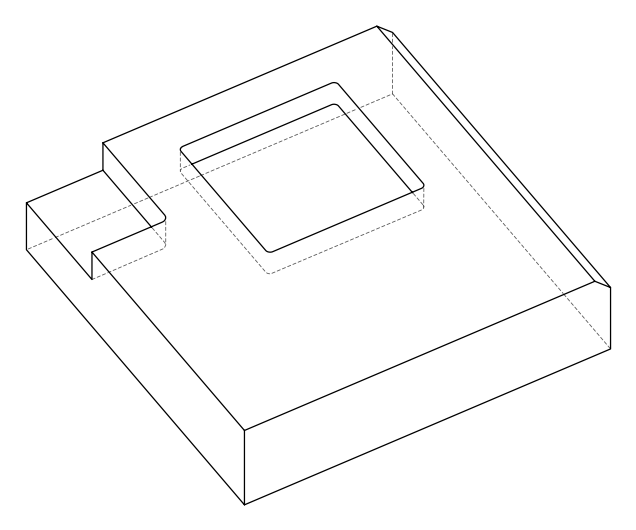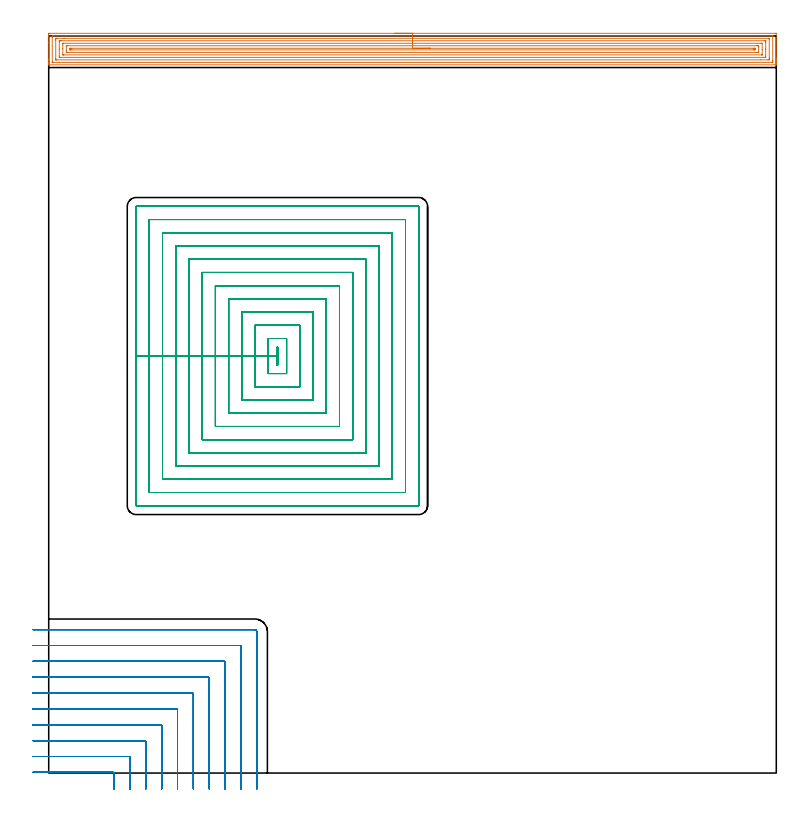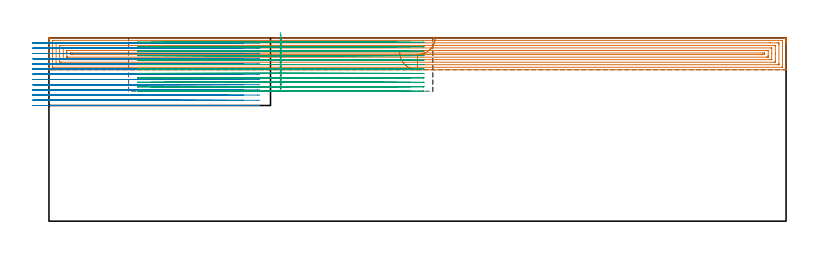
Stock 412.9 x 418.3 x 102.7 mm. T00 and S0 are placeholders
(PLAN: 3 operations, 2 tool changes, 161.2 min)
(1 AREA_MILL | FG_CHAMFER_SURFACE | UGT0205_001 | 23.37 min | 66144 mm3)
(2 MILL_CORNER_NOTCH_RECTANGULAR | CORNER_NOTCH_RECTANGULAR | NXT0201_011 | Follow Part, ap 3, ae 75% | 39.09 min | 410701 mm3)
(3 MILL_RECTANGULAR_POCKET | POCKET_RECTANGULAR_STRAIGHT | NXT0201_013 | Follow Part, ap 2.5, ae 75% | 98.74 min | 916000 mm3)
(TOOL UGT0205_001 | Chamfer Mill 20 x 3 x 45 deg. | D20 FL50 Z2)
(TOOL NXT0201_011 | ENDMILL 12mm [2P460-1200-NA 1630] | D12 FL38 Z6)
(TOOL NXT0201_013 | ENDMILL 10mm | D10 FL30 Z4)
(OP 1 AREA_MILL)
G17 G21 G94 G90
T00 M6
G54
G17 G0 G90 X196.45 Y419.8 S1061 M3
G43 Z112.7 H0
Z94.8
G94 G1 X196.488 Z93.928 F250.
X196.602 Z93.064
X196.791 Z92.212
X197.053 Z91.38
X197.387 Z90.574
X197.79 Z89.8
X198.259 Z89.064
X198.79 Z88.372
X199.379 Z87.729
X200.022 Z87.14
X200.714 Z86.609
X201.45 Z86.14
X202.224 Z85.737
X203.03 Z85.403
X203.862 Z85.141
X204.714 Z84.952
X205.579 Z84.838
X206.45 Z84.8
X412.287
X412.654 Y419.796 Z84.802
X412.89 Y419.792 Z84.806
X412.9 Y419.552 Z85.045
Y405.695 Z98.9
Y405.086 Z99.508
Y404.53 Z100.067
Y404.199 Z100.397
Y403.643 Z100.953
Y403.313 Z101.282
Y402.651 Z101.949
Y402.292 Z102.307
Y401.931 Z102.66
X412.891 Y401.903 Z102.688
X412.733 Y401.9 Z102.7
X0.167
X0.01 Y401.903 Z102.688
X0.007 Y401.929 Z102.662
X0. Y402.293 Z102.307
Y402.651 Z101.949
Y403.313 Z101.282
Y404.53 Z100.067
Y405.086 Z99.508
Y414.397 Z90.2
Y418.387 Z86.21
Y418.666 Z85.932
X0.004 Y419.274 Z85.323
X0.008 Y419.792 Z84.806
X0.089 Y419.794 Z84.803
X0.613 Y419.8 Z84.8
X206.45
Y418.386 Z86.214
X410.501
X410.724 Y418.384 Z86.216
X410.834 Y418.381 Z86.219
X410.882 Y418.379 Z86.221
X410.89 Y418.348 Z86.252
X410.895 Y418.245 Z86.355
X410.899 Y417.992 Z86.608
X410.9 Y404.199 Z100.401
X410.898 Y403.805 Z100.795
X410.89 Y403.407 Z101.193
X410.881 Y403.321 Z101.279
X410.835 Y403.318 Z101.282
X410.724 Y403.316 Z101.284
X410.501 Y403.314 Z101.286
X2.399
X2.176 Y403.316 Z101.284
X2.066 Y403.319 Z101.281
X2.018 Y403.321 Z101.279
X2.01 Y403.352 Z101.248
X2.006 Y403.455 Z101.145
X2.001 Y403.708 Z100.892
X2. Y417.501 Z87.099
X2.002 Y417.895 Z86.705
X2.01 Y418.293 Z86.307
X2.019 Y418.379 Z86.221
X2.065 Y418.382 Z86.218
X2.176 Y418.384 Z86.216
X2.399 Y418.386 Z86.214
X206.45
Y416.972 Z87.628
X408.355 Y416.971 Z87.629
X408.715 Y416.97 Z87.63
X408.835 Y416.967 Z87.633
X408.876 Y416.965 Z87.635
X408.89 Y416.96 Z87.64
X408.893 Y416.92 Z87.68
X408.897 Y416.798 Z87.802
X408.899 Y416.614 Z87.986
X408.9 Y416.43 Z88.17
Y405.789 Z98.811
X408.898 Y405.086 Z99.514
X408.896 Y404.907 Z99.693
X408.885 Y404.736 Z99.864
X408.715 Y404.734 Z99.866
X408.181 Y404.73 Z99.87
X404.147 Y404.729 Z99.871
X4.545
X4.185 Y404.73 Z99.87
X4.066 Y404.733 Z99.867
X4.025 Y404.735 Z99.865
X4.01 Y404.74 Z99.86
X4.007 Y404.78 Z99.82
X4.003 Y404.902 Z99.698
X4.001 Y405.086 Z99.514
X4. Y405.27 Z99.33
Y415.911 Z88.689
X4.002 Y416.614 Z87.986
X4.005 Y416.793 Z87.807
X4.015 Y416.964 Z87.636
X4.185 Y416.967 Z87.634
X4.719 Y416.97 Z87.63
X8.749 Y416.972 Z87.628
X206.45
Y415.557 Z89.043
X406.207
X406.805 Y415.554 Z89.046
X406.873 Y415.552 Z89.048
X406.888 Y415.551 Z89.049
X406.892 Y415.533 Z89.067
X406.896 Y415.483 Z89.117
X406.899 Y415.278 Z89.322
X406.9 Y414.869 Z89.731
Y410.864 Z93.736
Y406.86 Z97.74
X406.898 Y406.431 Z98.169
X406.893 Y406.216 Z98.384
X406.89 Y406.164 Z98.436
X406.884 Y406.149 Z98.451
X406.86 Y406.148 Z98.452
X406.756 Y406.145 Z98.455
X406.036 Y406.143 Z98.457
X405.865
X6.693
X6.095 Y406.146 Z98.454
X6.027 Y406.148 Z98.452
X6.012 Y406.149 Z98.451
X6.008 Y406.167 Z98.433
X6.005 Y406.217 Z98.383
X6.001 Y406.422 Z98.178
X6. Y406.831 Z97.769
Y410.836 Z93.764
Y414.84 Z89.76
X6.002 Y415.269 Z89.331
X6.007 Y415.484 Z89.116
X6.01 Y415.536 Z89.064
X6.016 Y415.551 Z89.049
X6.04 Y415.552 Z89.048
X6.145 Y415.555 Z89.045
X6.864 Y415.557 Z89.043
X7.035
X206.45
Y414.143 Z90.457
X404.25
X404.441 Y414.141 Z90.459
X404.821 Y414.136 Z90.464
X404.891 Y414.128 Z90.472
X404.895 Y414.102 Z90.498
X404.899 Y414.046 Z90.554
X404.9 Y410.648 Z93.952
Y407.988 Z96.612
X404.898 Y407.746 Z96.854
X404.894 Y407.586 Z97.014
X404.891 Y407.57 Z97.03
X404.859 Y407.564 Z97.036
X404.759 Y407.559 Z97.041
X404.631 Y407.557 Z97.043
X8.65
X8.459 Y407.559 Z97.041
X8.079 Y407.564 Z97.036
X8.009 Y407.572 Z97.028
X8.005 Y407.598 Z97.002
X8.002 Y407.654 Z96.946
X8. Y411.052 Z93.548
Y413.712 Z90.888
X8.002 Y413.954 Z90.646
X8.006 Y414.114 Z90.486
X8.009 Y414.13 Z90.47
X8.042 Y414.136 Z90.464
X8.142 Y414.141 Z90.459
X8.269 Y414.143 Z90.457
X206.45
Y412.729 Z91.871
X401.912 Y412.728 Z91.872
X402.464 Y412.725 Z91.875
X402.811 Y412.722 Z91.878
X402.89 Y412.712 Z91.888
X402.896 Y412.638 Z91.962
X402.899 Y412.18 Z92.42
X402.9 Y411.747 Z92.853
Y409.52 Z95.08
X402.899 Y409.087 Z95.513
X402.896 Y409.025 Z95.575
X402.891 Y408.988 Z95.612
X402.887 Y408.978 Z95.622
X402.877 Y408.976 Z95.624
X402.74 Y408.973 Z95.627
X402.464 Y408.972 Z95.628
X402.123 Y408.971 Z95.629
X10.988 Y408.972 Z95.628
X10.436 Y408.975 Z95.625
X10.089 Y408.978 Z95.622
X10.01 Y408.988 Z95.612
X10.004 Y409.062 Z95.538
X10.001 Y409.52 Z95.08
X10. Y409.953 Z94.647
Y412.18 Z92.42
X10.001 Y412.613 Z91.987
X10.004 Y412.675 Z91.925
X10.009 Y412.712 Z91.888
X10.013 Y412.722 Z91.878
X10.023 Y412.724 Z91.876
X10.16 Y412.727 Z91.873
X10.436 Y412.728 Z91.872
X10.777 Y412.729 Z91.871
X206.45
Y411.315 Z93.285
X399.763
X400.658 Y411.313 Z93.287
X400.678 Y411.312 Z93.288
X400.89 Y411.293 Z93.307
X400.895 Y411.078 Z93.522
X400.89 Y410.407 Z94.193
X400.697 Y410.388 Z94.212
X400.678 Y410.387 Z94.213
X399.806 Y410.385 Z94.215
X13.115
X12.242 Y410.387 Z94.213
X12.222 Y410.388 Z94.212
X12.01 Y410.407 Z94.193
X12.005 Y410.622 Z93.978
X12.01 Y411.293 Z93.307
X12.203 Y411.312 Z93.288
X12.222 Y411.313 Z93.287
X13.094 Y411.315 Z93.285
X206.45
X207.322 Z93.323
X208.187 Z93.437
X209.038 Z93.626
X209.87 Z93.888
X210.676 Z94.222
X211.45 Z94.625
X212.186 Z95.094
X212.878 Z95.625
X213.521 Z96.214
X214.111 Z96.857
X214.642 Z97.55
X215.11 Z98.285
X215.513 Z99.059
X215.847 Z99.865
X216.109 Z100.697
X216.298 Z101.549
X216.412 Z102.414
X216.45 Z103.285
G0 Z112.7
M5
M2
(OP 2 MILL_CORNER_NOTCH_RECTANGULAR)
G17 G21 G94 G90
T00 M6
G54
G17 G0 G90 X37.1 Y-9. S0 M3
G43 Z112.7 H1
Z99.785
G94 G1 Y-6. F250.
Y-0.194 F500.
G3 X36.506 Y0.4 R0.6
G1 X-6.
X-9. F250.
G0 Z112.7
X46.1 Y-9.
Z99.785
G1 Y-6.
Y8.806 F500.
G3 X45.506 Y9.4 R0.6
G1 X-6.
X-9. F250.
G0 Z112.7
X55.1 Y-9.
Z99.785
G1 Y-6.
Y17.805 F500.
G3 X54.505 Y18.4 R0.6
G1 X-6.
X-9. F250.
G0 Z112.7
X64.1 Y-9.
Z99.785
G1 Y-6.
Y26.805 F500.
G3 X63.505 Y27.4 R0.6
G1 X-6.
X-9. F250.
G0 Z112.7
X73.1 Y-9.
Z99.785
G1 Y-6.
Y35.805 F500.
G3 X72.505 Y36.4 R0.6
G1 X-6.
X-9. F250.
G0 Z112.7
X82.1 Y-9.
Z99.785
G1 Y-6.
Y44.805 F500.
G3 X81.505 Y45.4 R0.6
G1 X-6.
X-9. F250.
G0 Z112.7
X91.1 Y-9.
Z99.785
G1 Y-6.
Y53.804 F500.
G3 X90.504 Y54.4 R0.6
G1 X-6.
X-9. F250.
G0 Z112.7
X100.1 Y-9.
Z99.785
G1 Y-6.
Y62.804 F500.
G3 X99.504 Y63.4 R0.6
G1 X-6.
X-9. F250.
G0 Z112.7
X109.1 Y-9.
Z99.785
G1 Y-6.
Y71.804 F500.
G3 X108.504 Y72.4 R0.6
G1 X-6.
X-9. F250.
G0 Z112.7
X118.1 Y-9.
Z99.785
G1 Y-6.
Y80.2 F500.
G3 X116.9 Y81.4 R1.2
G1 X-6.
X-9. F250.
G0 Z112.7
X37.1 Y-9.
Z96.869
G1 Y-6.
Y-0.194 F500.
G3 X36.506 Y0.4 R0.6
G1 X-6.
X-9. F250.
G0 Z112.7
X46.1 Y-9.
Z96.869
G1 Y-6.
Y8.806 F500.
G3 X45.506 Y9.4 R0.6
G1 X-6.
X-9. F250.
G0 Z112.7
X55.1 Y-9.
Z96.869
G1 Y-6.
Y17.805 F500.
G3 X54.505 Y18.4 R0.6
G1 X-6.
X-9. F250.
G0 Z112.7
X64.1 Y-9.
Z96.869
G1 Y-6.
Y26.805 F500.
G3 X63.505 Y27.4 R0.6
G1 X-6.
X-9. F250.
G0 Z112.7
X73.1 Y-9.
Z96.869
G1 Y-6.
Y35.805 F500.
G3 X72.505 Y36.4 R0.6
G1 X-6.
X-9. F250.
G0 Z112.7
X82.1 Y-9.
Z96.869
G1 Y-6.
Y44.805 F500.
G3 X81.505 Y45.4 R0.6
G1 X-6.
X-9. F250.
G0 Z112.7
X91.1 Y-9.
Z96.869
G1 Y-6.
Y53.804 F500.
G3 X90.504 Y54.4 R0.6
G1 X-6.
X-9. F250.
G0 Z112.7
X100.1 Y-9.
Z96.869
G1 Y-6.
Y62.804 F500.
G3 X99.504 Y63.4 R0.6
G1 X-6.
X-9. F250.
G0 Z112.7
X109.1 Y-9.
Z96.869
G1 Y-6.
Y71.804 F500.
G3 X108.504 Y72.4 R0.6
G1 X-6.
X-9. F250.
G0 Z112.7
X118.1 Y-9.
Z96.869
G1 Y-6.
Y80.2 F500.
G3 X116.9 Y81.4 R1.2
G1 X-6.
X-9. F250.
G0 Z112.7
X37.1 Y-9.
Z93.954
G1 Y-6.
Y-0.194 F500.
G3 X36.506 Y0.4 R0.6
G1 X-6.
X-9. F250.
G0 Z112.7
X46.1 Y-9.
Z93.954
G1 Y-6.
Y8.806 F500.
G3 X45.506 Y9.4 R0.6
G1 X-6.
X-9. F250.
G0 Z112.7
X55.1 Y-9.
Z93.954
G1 Y-6.
Y17.805 F500.
G3 X54.505 Y18.4 R0.6
G1 X-6.
X-9. F250.
G0 Z112.7
X64.1 Y-9.
Z93.954
G1 Y-6.
Y26.805 F500.
G3 X63.505 Y27.4 R0.6
G1 X-6.
X-9. F250.
G0 Z112.7
X73.1 Y-9.
Z93.954
G1 Y-6.
Y35.805 F500.
G3 X72.505 Y36.4 R0.6
G1 X-6.
X-9. F250.
G0 Z112.7
X82.1 Y-9.
Z93.954
G1 Y-6.
Y44.805 F500.
G3 X81.505 Y45.4 R0.6
G1 X-6.
X-9. F250.
G0 Z112.7
X91.1 Y-9.
Z93.954
G1 Y-6.
Y53.804 F500.
G3 X90.504 Y54.4 R0.6
G1 X-6.
X-9. F250.
G0 Z112.7
X100.1 Y-9.
Z93.954
G1 Y-6.
Y62.804 F500.
G3 X99.504 Y63.4 R0.6
G1 X-6.
X-9. F250.
G0 Z112.7
X109.1 Y-9.
Z93.954
G1 Y-6.
Y71.804 F500.
G3 X108.504 Y72.4 R0.6
G1 X-6.
X-9. F250.
G0 Z112.7
X118.1 Y-9.
Z93.954
G1 Y-6.
Y80.2 F500.
G3 X116.9 Y81.4 R1.2
G1 X-6.
X-9. F250.
G0 Z112.7
X37.1 Y-9.
Z91.038
G1 Y-6.
Y-0.194 F500.
G3 X36.506 Y0.4 R0.6
G1 X-6.
X-9. F250.
G0 Z112.7
X46.1 Y-9.
Z91.038
G1 Y-6.
Y8.806 F500.
G3 X45.506 Y9.4 R0.6
G1 X-6.
X-9. F250.
G0 Z112.7
X55.1 Y-9.
Z91.038
G1 Y-6.
Y17.805 F500.
G3 X54.505 Y18.4 R0.6
G1 X-6.
X-9. F250.
G0 Z112.7
X64.1 Y-9.
Z91.038
G1 Y-6.
Y26.805 F500.
G3 X63.505 Y27.4 R0.6
G1 X-6.
X-9. F250.
G0 Z112.7
X73.1 Y-9.
Z91.038
G1 Y-6.
Y35.805 F500.
G3 X72.505 Y36.4 R0.6
G1 X-6.
X-9. F250.
G0 Z112.7
X82.1 Y-9.
Z91.038
G1 Y-6.
Y44.804 F500.
G3 X81.504 Y45.4 R0.6
G1 X-6.
X-9. F250.
G0 Z112.7
X91.1 Y-9.
Z91.038
G1 Y-6.
Y53.804 F500.
G3 X90.504 Y54.4 R0.6
G1 X-6.
X-9. F250.
G0 Z112.7
X100.1 Y-9.
Z91.038
G1 Y-6.
Y62.804 F500.
G3 X99.504 Y63.4 R0.6
G1 X-6.
X-9. F250.
G0 Z112.7
X109.1 Y-9.
Z91.038
G1 Y-6.
Y71.804 F500.
G3 X108.504 Y72.4 R0.6
G1 X-6.
X-9. F250.
G0 Z112.7
X118.1 Y-9.
Z91.038
G1 Y-6.
Y80.2 F500.
G3 X116.9 Y81.4 R1.2
G1 X-6.
X-9. F250.
G0 Z112.7
X37.1 Y-9.
Z88.123
G1 Y-6.
Y-0.194 F500.
G3 X36.506 Y0.4 R0.6
G1 X-6.
X-9. F250.
G0 Z112.7
X46.1 Y-9.
Z88.123
G1 Y-6.
Y8.806 F500.
G3 X45.506 Y9.4 R0.6
G1 X-6.
X-9. F250.
G0 Z112.7
X55.1 Y-9.
Z88.123
G1 Y-6.
Y17.805 F500.
G3 X54.505 Y18.4 R0.6
G1 X-6.
X-9. F250.
G0 Z112.7
X64.1 Y-9.
Z88.123
G1 Y-6.
Y26.805 F500.
G3 X63.505 Y27.4 R0.6
G1 X-6.
X-9. F250.
G0 Z112.7
X73.1 Y-9.
Z88.123
G1 Y-6.
Y35.805 F500.
G3 X72.505 Y36.4 R0.6
G1 X-6.
X-9. F250.
G0 Z112.7
X82.1 Y-9.
Z88.123
G1 Y-6.
Y44.805 F500.
G3 X81.505 Y45.4 R0.6
G1 X-6.
X-9. F250.
G0 Z112.7
X91.1 Y-9.
Z88.123
G1 Y-6.
Y53.804 F500.
G3 X90.504 Y54.4 R0.6
G1 X-6.
X-9. F250.
G0 Z112.7
X100.1 Y-9.
Z88.123
G1 Y-6.
Y62.804 F500.
G3 X99.504 Y63.4 R0.6
G1 X-6.
X-9. F250.
G0 Z112.7
X109.1 Y-9.
Z88.123
G1 Y-6.
Y71.804 F500.
G3 X108.504 Y72.4 R0.6
G1 X-6.
X-9. F250.
G0 Z112.7
X118.1 Y-9.
Z88.123
G1 Y-6.
Y80.2 F500.
G3 X116.9 Y81.4 R1.2
G1 X-6.
X-9. F250.
G0 Z112.7
X37.1 Y-9.
Z85.208
G1 Y-6.
Y-0.194 F500.
G3 X36.506 Y0.4 R0.6
G1 X-6.
X-9. F250.
G0 Z112.7
X46.1 Y-9.
Z85.208
G1 Y-6.
Y8.806 F500.
G3 X45.506 Y9.4 R0.6
G1 X-6.
X-9. F250.
G0 Z112.7
X55.1 Y-9.
Z85.208
G1 Y-6.
Y17.805 F500.
G3 X54.505 Y18.4 R0.6
G1 X-6.
X-9. F250.
G0 Z112.7
X64.1 Y-9.
Z85.208
G1 Y-6.
Y26.805 F500.
G3 X63.505 Y27.4 R0.6
G1 X-6.
X-9. F250.
G0 Z112.7
X73.1 Y-9.
Z85.208
G1 Y-6.
Y35.805 F500.
G3 X72.505 Y36.4 R0.6
G1 X-6.
X-9. F250.
G0 Z112.7
X82.1 Y-9.
Z85.208
G1 Y-6.
Y44.805 F500.
G3 X81.505 Y45.4 R0.6
G1 X-6.
X-9. F250.
G0 Z112.7
X91.1 Y-9.
Z85.208
G1 Y-6.
Y53.804 F500.
G3 X90.504 Y54.4 R0.6
G1 X-6.
X-9. F250.
G0 Z112.7
X100.1 Y-9.
Z85.208
G1 Y-6.
Y62.804 F500.
G3 X99.504 Y63.4 R0.6
G1 X-6.
X-9. F250.
G0 Z112.7
X109.1 Y-9.
Z85.208
G1 Y-6.
Y71.804 F500.
G3 X108.504 Y72.4 R0.6
G1 X-6.
X-9. F250.
G0 Z112.7
X118.1 Y-9.
Z85.208
G1 Y-6.
Y80.2 F500.
G3 X116.9 Y81.4 R1.2
G1 X-6.
X-9. F250.
G0 Z112.7
X37.1 Y-9.
Z82.292
G1 Y-6.
Y-0.194 F500.
G3 X36.506 Y0.4 R0.6
G1 X-6.
X-9. F250.
G0 Z112.7
X46.1 Y-9.
Z82.292
G1 Y-6.
Y8.806 F500.
G3 X45.506 Y9.4 R0.6
G1 X-6.
X-9. F250.
G0 Z112.7
X55.1 Y-9.
Z82.292
G1 Y-6.
Y17.805 F500.
G3 X54.505 Y18.4 R0.6
G1 X-6.
X-9. F250.
G0 Z112.7
X64.1 Y-9.
Z82.292
G1 Y-6.
Y26.805 F500.
G3 X63.505 Y27.4 R0.6
G1 X-6.
X-9. F250.
G0 Z112.7
X73.1 Y-9.
Z82.292
G1 Y-6.
Y35.805 F500.
G3 X72.505 Y36.4 R0.6
G1 X-6.
X-9. F250.
G0 Z112.7
X82.1 Y-9.
Z82.292
G1 Y-6.
Y44.805 F500.
G3 X81.505 Y45.4 R0.6
G1 X-6.
X-9. F250.
G0 Z112.7
X91.1 Y-9.
Z82.292
G1 Y-6.
Y53.804 F500.
G3 X90.504 Y54.4 R0.6
G1 X-6.
X-9. F250.
G0 Z112.7
X100.1 Y-9.
Z82.292
G1 Y-6.
Y62.804 F500.
G3 X99.504 Y63.4 R0.6
G1 X-6.
X-9. F250.
G0 Z112.7
X109.1 Y-9.
Z82.292
G1 Y-6.
Y71.804 F500.
G3 X108.504 Y72.4 R0.6
G1 X-6.
X-9. F250.
G0 Z112.7
X118.1 Y-9.
Z82.292
G1 Y-6.
Y80.2 F500.
G3 X116.9 Y81.4 R1.2
G1 X-6.
X-9. F250.
G0 Z112.7
X37.1 Y-9.
Z79.377
G1 Y-6.
Y-0.194 F500.
G3 X36.506 Y0.4 R0.6
G1 X-6.
X-9. F250.
G0 Z112.7
X46.1 Y-9.
Z79.377
G1 Y-6.
Y8.806 F500.
G3 X45.506 Y9.4 R0.6
G1 X-6.
X-9. F250.
G0 Z112.7
X55.1 Y-9.
Z79.377
G1 Y-6.
Y17.805 F500.
G3 X54.505 Y18.4 R0.6
G1 X-6.
X-9. F250.
G0 Z112.7
X64.1 Y-9.
Z79.377
G1 Y-6.
Y26.805 F500.
G3 X63.505 Y27.4 R0.6
G1 X-6.
X-9. F250.
G0 Z112.7
X73.1 Y-9.
Z79.377
G1 Y-6.
Y35.805 F500.
G3 X72.505 Y36.4 R0.6
G1 X-6.
X-9. F250.
G0 Z112.7
X82.1 Y-9.
Z79.377
G1 Y-6.
Y44.805 F500.
G3 X81.505 Y45.4 R0.6
G1 X-6.
X-9. F250.
G0 Z112.7
X91.1 Y-9.
Z79.377
G1 Y-6.
Y53.804 F500.
G3 X90.504 Y54.4 R0.6
G1 X-6.
X-9. F250.
G0 Z112.7
X100.1 Y-9.
Z79.377
G1 Y-6.
Y62.804 F500.
G3 X99.504 Y63.4 R0.6
G1 X-6.
X-9. F250.
G0 Z112.7
X109.1 Y-9.
Z79.377
G1 Y-6.
Y71.804 F500.
G3 X108.504 Y72.4 R0.6
G1 X-6.
X-9. F250.
G0 Z112.7
X118.1 Y-9.
Z79.377
G1 Y-6.
Y80.2 F500.
G3 X116.9 Y81.4 R1.2
G1 X-6.
X-9. F250.
G0 Z112.7
X37.1 Y-9.
Z76.462
G1 Y-6.
Y-0.194 F500.
G3 X36.506 Y0.4 R0.6
G1 X-6.
X-9. F250.
G0 Z112.7
X46.1 Y-9.
Z76.462
G1 Y-6.
Y8.806 F500.
G3 X45.506 Y9.4 R0.6
G1 X-6.
X-9. F250.
G0 Z112.7
X55.1 Y-9.
Z76.462
G1 Y-6.
Y17.805 F500.
G3 X54.505 Y18.4 R0.6
G1 X-6.
X-9. F250.
G0 Z112.7
X64.1 Y-9.
Z76.462
G1 Y-6.
Y26.805 F500.
G3 X63.505 Y27.4 R0.6
G1 X-6.
X-9. F250.
G0 Z112.7
X73.1 Y-9.
Z76.462
G1 Y-6.
Y35.805 F500.
G3 X72.505 Y36.4 R0.6
G1 X-6.
X-9. F250.
G0 Z112.7
X82.1 Y-9.
Z76.462
G1 Y-6.
Y44.805 F500.
G3 X81.505 Y45.4 R0.6
G1 X-6.
X-9. F250.
G0 Z112.7
X91.1 Y-9.
Z76.462
G1 Y-6.
Y53.804 F500.
G3 X90.504 Y54.4 R0.6
G1 X-6.
X-9. F250.
G0 Z112.7
X100.1 Y-9.
Z76.462
G1 Y-6.
Y62.804 F500.
G3 X99.504 Y63.4 R0.6
G1 X-6.
X-9. F250.
G0 Z112.7
X109.1 Y-9.
Z76.462
G1 Y-6.
Y71.804 F500.
G3 X108.504 Y72.4 R0.6
G1 X-6.
X-9. F250.
G0 Z112.7
X118.1 Y-9.
Z76.462
G1 Y-6.
Y80.2 F500.
G3 X116.9 Y81.4 R1.2
G1 X-6.
X-9. F250.
G0 Z112.7
X37.1 Y-9.
Z73.546
G1 Y-6.
Y-0.194 F500.
G3 X36.506 Y0.4 R0.6
G1 X-6.
X-9. F250.
G0 Z112.7
X46.1 Y-9.
Z73.546
G1 Y-6.
Y8.806 F500.
G3 X45.506 Y9.4 R0.6
G1 X-6.
X-9. F250.
G0 Z112.7
X55.1 Y-9.
Z73.546
G1 Y-6.
Y17.805 F500.
G3 X54.505 Y18.4 R0.6
G1 X-6.
X-9. F250.
G0 Z112.7
X64.1 Y-9.
Z73.546
G1 Y-6.
Y26.805 F500.
G3 X63.505 Y27.4 R0.6
G1 X-6.
X-9. F250.
G0 Z112.7
X73.1 Y-9.
Z73.546
G1 Y-6.
Y35.805 F500.
G3 X72.505 Y36.4 R0.6
G1 X-6.
X-9. F250.
G0 Z112.7
X82.1 Y-9.
Z73.546
G1 Y-6.
Y44.805 F500.
G3 X81.505 Y45.4 R0.6
G1 X-6.
X-9. F250.
G0 Z112.7
X91.1 Y-9.
Z73.546
G1 Y-6.
Y53.804 F500.
G3 X90.504 Y54.4 R0.6
G1 X-6.
X-9. F250.
G0 Z112.7
X100.1 Y-9.
Z73.546
G1 Y-6.
Y62.804 F500.
G3 X99.504 Y63.4 R0.6
G1 X-6.
X-9. F250.
G0 Z112.7
X109.1 Y-9.
Z73.546
G1 Y-6.
Y71.804 F500.
G3 X108.504 Y72.4 R0.6
G1 X-6.
X-9. F250.
G0 Z112.7
X118.1 Y-9.
Z73.546
G1 Y-6.
Y80.2 F500.
G3 X116.9 Y81.4 R1.2
G1 X-6.
X-9. F250.
G0 Z112.7
X37.1 Y-9.
Z70.631
G1 Y-6.
Y-0.194 F500.
G3 X36.506 Y0.4 R0.6
G1 X-6.
X-9. F250.
G0 Z112.7
X46.1 Y-9.
Z70.631
G1 Y-6.
Y8.806 F500.
G3 X45.506 Y9.4 R0.6
G1 X-6.
X-9. F250.
G0 Z112.7
X55.1 Y-9.
Z70.631
G1 Y-6.
Y17.805 F500.
G3 X54.505 Y18.4 R0.6
G1 X-6.
X-9. F250.
G0 Z112.7
X64.1 Y-9.
Z70.631
G1 Y-6.
Y26.805 F500.
G3 X63.505 Y27.4 R0.6
G1 X-6.
X-9. F250.
G0 Z112.7
X73.1 Y-9.
Z70.631
G1 Y-6.
Y35.805 F500.
G3 X72.505 Y36.4 R0.6
G1 X-6.
X-9. F250.
G0 Z112.7
X82.1 Y-9.
Z70.631
G1 Y-6.
Y44.805 F500.
G3 X81.505 Y45.4 R0.6
G1 X-6.
X-9. F250.
G0 Z112.7
X91.1 Y-9.
Z70.631
G1 Y-6.
Y53.804 F500.
G3 X90.504 Y54.4 R0.6
G1 X-6.
X-9. F250.
G0 Z112.7
X100.1 Y-9.
Z70.631
G1 Y-6.
Y62.804 F500.
G3 X99.504 Y63.4 R0.6
G1 X-6.
X-9. F250.
G0 Z112.7
X109.1 Y-9.
Z70.631
G1 Y-6.
Y71.804 F500.
G3 X108.504 Y72.4 R0.6
G1 X-6.
X-9. F250.
G0 Z112.7
X118.1 Y-9.
Z70.631
G1 Y-6.
Y80.2 F500.
G3 X116.9 Y81.4 R1.2
G1 X-6.
X-9. F250.
G0 Z112.7
X37.1 Y-9.
Z67.715
G1 Y-6.
Y-0.194 F500.
G3 X36.506 Y0.4 R0.6
G1 X-6.
X-9. F250.
G0 Z112.7
X46.1 Y-9.
Z67.715
G1 Y-6.
Y8.806 F500.
G3 X45.506 Y9.4 R0.6
G1 X-6.
X-9. F250.
G0 Z112.7
X55.1 Y-9.
Z67.715
G1 Y-6.
Y17.805 F500.
G3 X54.505 Y18.4 R0.6
G1 X-6.
X-9. F250.
G0 Z112.7
X64.1 Y-9.
Z67.715
G1 Y-6.
Y26.805 F500.
G3 X63.505 Y27.4 R0.6
G1 X-6.
X-9. F250.
G0 Z112.7
X73.1 Y-9.
Z67.715
G1 Y-6.
Y35.805 F500.
G3 X72.505 Y36.4 R0.6
G1 X-6.
X-9. F250.
G0 Z112.7
X82.1 Y-9.
Z67.715
G1 Y-6.
Y44.805 F500.
G3 X81.505 Y45.4 R0.6
G1 X-6.
X-9. F250.
G0 Z112.7
X91.1 Y-9.
Z67.715
G1 Y-6.
Y53.804 F500.
G3 X90.504 Y54.4 R0.6
G1 X-6.
X-9. F250.
G0 Z112.7
X100.1 Y-9.
Z67.715
G1 Y-6.
Y62.804 F500.
G3 X99.504 Y63.4 R0.6
G1 X-6.
X-9. F250.
G0 Z112.7
X109.1 Y-9.
Z67.715
G1 Y-6.
Y71.804 F500.
G3 X108.504 Y72.4 R0.6
G1 X-6.
X-9. F250.
G0 Z112.7
X118.1 Y-9.
Z67.715
G1 Y-6.
Y80.2 F500.
G3 X116.9 Y81.4 R1.2
G1 X-6.
X-9. F250.
G0 Z112.7
X37.1 Y-9.
Z64.8
G1 Y-6.
Y-0.194 F500.
G3 X36.506 Y0.4 R0.6
G1 X-6.
X-9. F250.
G0 Z112.7
X46.1 Y-9.
Z64.8
G1 Y-6.
Y8.806 F500.
G3 X45.506 Y9.4 R0.6
G1 X-6.
X-9. F250.
G0 Z112.7
X55.1 Y-9.
Z64.8
G1 Y-6.
Y17.805 F500.
G3 X54.505 Y18.4 R0.6
G1 X-6.
X-9. F250.
G0 Z112.7
X64.1 Y-9.
Z64.8
G1 Y-6.
Y26.805 F500.
G3 X63.505 Y27.4 R0.6
G1 X-6.
X-9. F250.
G0 Z112.7
X73.1 Y-9.
Z64.8
G1 Y-6.
Y35.805 F500.
G3 X72.505 Y36.4 R0.6
G1 X-6.
X-9. F250.
G0 Z112.7
X82.1 Y-9.
Z64.8
G1 Y-6.
Y44.805 F500.
G3 X81.505 Y45.4 R0.6
G1 X-6.
X-9. F250.
G0 Z112.7
X91.1 Y-9.
Z64.8
G1 Y-6.
Y53.804 F500.
G3 X90.504 Y54.4 R0.6
G1 X-6.
X-9. F250.
G0 Z112.7
X100.1 Y-9.
Z64.8
G1 Y-6.
Y62.804 F500.
G3 X99.504 Y63.4 R0.6
G1 X-6.
X-9. F250.
G0 Z112.7
X109.1 Y-9.
Z64.8
G1 Y-6.
Y71.804 F500.
G3 X108.504 Y72.4 R0.6
G1 X-6.
X-9. F250.
G0 Z112.7
X118.1 Y-9.
Z64.8
G1 Y-6.
Y80.2 F500.
G3 X116.9 Y81.4 R1.2
G1 X-6.
X-9. F250.
G0 Z112.7
M5
M2
(OP 3 MILL_RECTANGULAR_POCKET)
G17 G21 G94 G90
T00 M6
G54
G17 G0 G90 X129.6 Y236.545 S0 M3
G43 Z112.7 H0
Z105.7
G94 G1 Y231.7 Z104.402 F250.
X130. Z104.294
Y241.6 Z101.642
X129.6 Z101.535
Y236.65 Z100.208
Y231.7 F500.
X130.
Y241.6
X129.6
Y236.65
X124.6
Y226.7
X135.
Y246.6
X124.6
Y236.65
X117.1
Y219.2
X142.5
Y254.1
X117.1
Y236.65
X109.6
Y211.7
X150.
Y261.6
X109.6
Y236.65
X102.1
Y204.2
X157.5
Y269.1
X102.1
Y236.65
X94.6
Y196.7
X165.
Y276.6
X94.6
Y236.65
X87.1
Y189.2
X172.5
Y284.1
X87.1
Y236.65
X79.6
Y181.7
X180.
Y291.6
X79.6
Y236.65
X72.1
Y174.2
X187.5
Y299.1
X72.1
Y236.65
X64.6
Y166.7
X195.
Y306.6
X64.6
Y236.65
X57.1
Y159.2
X202.5
Y314.1
X57.1
Y236.65
X49.6
Y151.8
X49.605 Y151.745
X49.645 Y151.705
X49.7 Y151.7
X209.9
X209.955 Y151.705
X209.995 Y151.745
X210. Y151.8
Y321.5
X209.995 Y321.555
X209.955 Y321.595
X209.9 Y321.6
X49.7
X49.645 Y321.595
X49.605 Y321.555
X49.6 Y321.5
Y236.65
Y235.65
G0 X129.6 Y236.545 Z103.208
G1 Y231.7 Z101.91 F250.
X130. Z101.803
Y241.6 Z99.15
X129.6 Z99.043
Y236.65 Z97.717
Y231.7 F500.
X130.
Y241.6
X129.6
Y236.65
X124.6
Y226.7
X135.
Y246.6
X124.6
Y236.65
X117.1
Y219.2
X142.5
Y254.1
X117.1
Y236.65
X109.6
Y211.7
X150.
Y261.6
X109.6
Y236.65
X102.1
Y204.2
X157.5
Y269.1
X102.1
Y236.65
X94.6
Y196.7
X165.
Y276.6
X94.6
Y236.65
X87.1
Y189.2
X172.5
Y284.1
X87.1
Y236.65
X79.6
Y181.7
X180.
Y291.6
X79.6
Y236.65
X72.1
Y174.2
X187.5
Y299.1
X72.1
Y236.65
X64.6
Y166.7
X195.
Y306.6
X64.6
Y236.65
X57.1
Y159.2
X202.5
Y314.1
X57.1
Y236.65
X49.6
Y151.8
X49.605 Y151.745
X49.645 Y151.705
X49.7 Y151.7
X209.9
X209.955 Y151.705
X209.995 Y151.745
X210. Y151.8
Y321.5
X209.995 Y321.555
X209.955 Y321.595
X209.9 Y321.6
X49.7
X49.645 Y321.595
X49.605 Y321.555
X49.6 Y321.5
Y236.65
Y235.65
G0 X129.6 Y236.545 Z100.717
G1 Y231.7 Z99.418 F250.
X130. Z99.311
Y241.6 Z96.658
X129.6 Z96.551
Y236.65 Z95.225
Y231.7 F500.
X130.
Y241.6
X129.6
Y236.65
X124.6
Y226.7
X135.
Y246.6
X124.6
Y236.65
X117.1
Y219.2
X142.5
Y254.1
X117.1
Y236.65
X109.6
Y211.7
X150.
Y261.6
X109.6
Y236.65
X102.1
Y204.2
X157.5
Y269.1
X102.1
Y236.65
X94.6
Y196.7
X165.
Y276.6
X94.6
Y236.65
X87.1
Y189.2
X172.5
Y284.1
X87.1
Y236.65
X79.6
Y181.7
X180.
Y291.6
X79.6
Y236.65
X72.1
Y174.2
X187.5
Y299.1
X72.1
Y236.65
X64.6
Y166.7
X195.
Y306.6
X64.6
Y236.65
X57.1
Y159.2
X202.5
Y314.1
X57.1
Y236.65
X49.6
Y151.8
X49.605 Y151.745
X49.645 Y151.705
X49.7 Y151.7
X209.9
X209.955 Y151.705
X209.995 Y151.745
X210. Y151.8
Y321.5
X209.995 Y321.555
X209.955 Y321.595
X209.9 Y321.6
X49.7
X49.645 Y321.595
X49.605 Y321.555
X49.6 Y321.5
Y236.65
Y235.65
G0 X129.6 Y236.545 Z98.225
G1 Y231.7 Z96.927 F250.
X130. Z96.819
Y241.6 Z94.167
X129.6 Z94.06
Y236.65 Z92.733
Y231.7 F500.
X130.
Y241.6
X129.6
Y236.65
X124.6
Y226.7
X135.
Y246.6
X124.6
Y236.65
X117.1
Y219.2
X142.5
Y254.1
X117.1
Y236.65
X109.6
Y211.7
X150.
Y261.6
X109.6
Y236.65
X102.1
Y204.2
X157.5
Y269.1
X102.1
Y236.65
X94.6
Y196.7
X165.
Y276.6
X94.6
Y236.65
X87.1
Y189.2
X172.5
Y284.1
X87.1
Y236.65
X79.6
Y181.7
X180.
Y291.6
X79.6
Y236.65
X72.1
Y174.2
X187.5
Y299.1
X72.1
Y236.65
X64.6
Y166.7
X195.
Y306.6
X64.6
Y236.65
X57.1
Y159.2
X202.5
Y314.1
X57.1
Y236.65
X49.6
Y151.8
X49.605 Y151.745
X49.645 Y151.705
X49.7 Y151.7
X209.9
X209.955 Y151.705
X209.995 Y151.745
X210. Y151.8
Y321.5
X209.995 Y321.555
X209.955 Y321.595
X209.9 Y321.6
X49.7
X49.645 Y321.595
X49.605 Y321.555
X49.6 Y321.5
Y236.65
Y235.65
G0 X129.6 Y236.545 Z95.733
G1 Y231.7 Z94.435 F250.
X130. Z94.328
Y241.6 Z91.675
X129.6 Z91.568
Y236.65 Z90.242
Y231.7 F500.
X130.
Y241.6
X129.6
Y236.65
X124.6
Y226.7
X135.
Y246.6
X124.6
Y236.65
X117.1
Y219.2
X142.5
Y254.1
X117.1
Y236.65
X109.6
Y211.7
X150.
Y261.6
X109.6
Y236.65
X102.1
Y204.2
X157.5
Y269.1
X102.1
Y236.65
X94.6
Y196.7
X165.
Y276.6
X94.6
Y236.65
X87.1
Y189.2
X172.5
Y284.1
X87.1
Y236.65
X79.6
Y181.7
X180.
Y291.6
X79.6
Y236.65
X72.1
Y174.2
X187.5
Y299.1
X72.1
Y236.65
X64.6
Y166.7
X195.
Y306.6
X64.6
Y236.65
X57.1
Y159.2
X202.5
Y314.1
X57.1
Y236.65
X49.6
Y151.8
X49.605 Y151.745
X49.645 Y151.705
X49.7 Y151.7
X209.9
X209.955 Y151.705
X209.995 Y151.745
X210. Y151.8
Y321.5
X209.995 Y321.555
X209.955 Y321.595
X209.9 Y321.6
X49.7
X49.645 Y321.595
X49.605 Y321.555
X49.6 Y321.5
Y236.65
Y235.65
G0 X129.6 Y236.545 Z93.242
G1 Y231.7 Z91.943 F250.
X130. Z91.836
Y241.6 Z89.183
X129.6 Z89.076
Y236.65 Z87.75
Y231.7 F500.
X130.
Y241.6
X129.6
Y236.65
X124.6
Y226.7
X135.
Y246.6
X124.6
Y236.65
X117.1
Y219.2
X142.5
Y254.1
X117.1
Y236.65
X109.6
Y211.7
X150.
Y261.6
X109.6
Y236.65
X102.1
Y204.2
X157.5
Y269.1
X102.1
Y236.65
X94.6
Y196.7
X165.
Y276.6
X94.6
Y236.65
X87.1
Y189.2
X172.5
Y284.1
X87.1
Y236.65
X79.6
Y181.7
X180.
Y291.6
X79.6
Y236.65
X72.1
Y174.2
X187.5
Y299.1
X72.1
Y236.65
X64.6
Y166.7
X195.
Y306.6
X64.6
Y236.65
X57.1
Y159.2
X202.5
Y314.1
X57.1
Y236.65
X49.6
Y151.8
X49.605 Y151.745
X49.645 Y151.705
X49.7 Y151.7
X209.9
X209.955 Y151.705
X209.995 Y151.745
X210. Y151.8
Y321.5
X209.995 Y321.555
X209.955 Y321.595
X209.9 Y321.6
X49.7
X49.645 Y321.595
X49.605 Y321.555
X49.6 Y321.5
Y236.65
Y235.65
G0 X129.6 Y236.545 Z90.75
G1 Y231.7 Z89.452 F250.
X130. Z89.345
Y241.6 Z86.692
X129.6 Z86.585
Y236.65 Z85.258
Y231.7 F500.
X130.
Y241.6
X129.6
Y236.65
X124.6
Y226.7
X135.
Y246.6
X124.6
Y236.65
X117.1
Y219.2
X142.5
Y254.1
X117.1
Y236.65
X109.6
Y211.7
X150.
Y261.6
X109.6
Y236.65
X102.1
Y204.2
X157.5
Y269.1
X102.1
Y236.65
X94.6
Y196.7
X165.
Y276.6
X94.6
Y236.65
X87.1
Y189.2
X172.5
Y284.1
X87.1
Y236.65
X79.6
Y181.7
X180.
Y291.6
X79.6
Y236.65
X72.1
Y174.2
X187.5
Y299.1
X72.1
Y236.65
X64.6
Y166.7
X195.
Y306.6
X64.6
Y236.65
X57.1
Y159.2
X202.5
Y314.1
X57.1
Y236.65
X49.6
Y151.8
X49.605 Y151.745
X49.645 Y151.705
X49.7 Y151.7
X209.9
X209.955 Y151.705
X209.995 Y151.745
X210. Y151.8
Y321.5
X209.995 Y321.555
X209.955 Y321.595
X209.9 Y321.6
X49.7
X49.645 Y321.595
X49.605 Y321.555
X49.6 Y321.5
Y236.65
Y235.65
G0 X129.6 Y236.545 Z88.258
G1 Y231.7 Z86.96 F250.
X130. Z86.853
Y241.6 Z84.2
X129.6 Z84.093
Y236.65 Z82.767
Y231.7 F500.
X130.
Y241.6
X129.6
Y236.65
X124.6
Y226.7
X135.
Y246.6
X124.6
Y236.65
X117.1
Y219.2
X142.5
Y254.1
X117.1
Y236.65
X109.6
Y211.7
X150.
Y261.6
X109.6
Y236.65
X102.1
Y204.2
X157.5
Y269.1
X102.1
Y236.65
X94.6
Y196.7
X165.
Y276.6
X94.6
Y236.65
X87.1
Y189.2
X172.5
Y284.1
X87.1
Y236.65
X79.6
Y181.7
X180.
Y291.6
X79.6
Y236.65
X72.1
Y174.2
X187.5
Y299.1
X72.1
Y236.65
X64.6
Y166.7
X195.
Y306.6
X64.6
Y236.65
X57.1
Y159.2
X202.5
Y314.1
X57.1
Y236.65
X49.6
Y151.8
X49.605 Y151.745
X49.645 Y151.705
X49.7 Y151.7
X209.9
X209.955 Y151.705
X209.995 Y151.745
X210. Y151.8
Y321.5
X209.995 Y321.555
X209.955 Y321.595
X209.9 Y321.6
X49.7
X49.645 Y321.595
X49.605 Y321.555
X49.6 Y321.5
Y236.65
Y235.65
G0 X129.6 Y236.545 Z85.767
G1 Y231.7 Z84.468 F250.
X130. Z84.361
Y241.6 Z81.709
X129.6 Z81.601
Y236.65 Z80.275
Y231.7 F500.
X130.
Y241.6
X129.6
Y236.65
X124.6
Y226.7
X135.
Y246.6
X124.6
Y236.65
X117.1
Y219.2
X142.5
Y254.1
X117.1
Y236.65
X109.6
Y211.7
X150.
Y261.6
X109.6
Y236.65
X102.1
Y204.2
X157.5
Y269.1
X102.1
Y236.65
X94.6
Y196.7
X165.
Y276.6
X94.6
Y236.65
X87.1
Y189.2
X172.5
Y284.1
X87.1
Y236.65
X79.6
Y181.7
X180.
Y291.6
X79.6
Y236.65
X72.1
Y174.2
X187.5
Y299.1
X72.1
Y236.65
X64.6
Y166.7
X195.
Y306.6
X64.6
Y236.65
X57.1
Y159.2
X202.5
Y314.1
X57.1
Y236.65
X49.6
Y151.8
X49.605 Y151.745
X49.645 Y151.705
X49.7 Y151.7
X209.9
X209.955 Y151.705
X209.995 Y151.745
X210. Y151.8
Y321.5
X209.995 Y321.555
X209.955 Y321.595
X209.9 Y321.6
X49.7
X49.645 Y321.595
X49.605 Y321.555
X49.6 Y321.5
Y236.65
Y235.65
G0 X129.6 Y236.545 Z83.275
G1 Y231.7 Z81.977 F250.
X130. Z81.87
Y241.6 Z79.217
X129.6 Z79.11
Y236.65 Z77.783
Y231.7 F500.
X130.
Y241.6
X129.6
Y236.65
X124.6
Y226.7
X135.
Y246.6
X124.6
Y236.65
X117.1
Y219.2
X142.5
Y254.1
X117.1
Y236.65
X109.6
Y211.7
X150.
Y261.6
X109.6
Y236.65
X102.1
Y204.2
X157.5
Y269.1
X102.1
Y236.65
X94.6
Y196.7
X165.
Y276.6
X94.6
Y236.65
X87.1
Y189.2
X172.5
Y284.1
X87.1
Y236.65
X79.6
Y181.7
X180.
Y291.6
X79.6
Y236.65
X72.1
Y174.2
X187.5
Y299.1
X72.1
Y236.65
X64.6
Y166.7
X195.
Y306.6
X64.6
Y236.65
X57.1
Y159.2
X202.5
Y314.1
X57.1
Y236.65
X49.6
Y151.8
X49.605 Y151.745
X49.645 Y151.705
X49.7 Y151.7
X209.9
X209.955 Y151.705
X209.995 Y151.745
X210. Y151.8
Y321.5
X209.995 Y321.555
X209.955 Y321.595
X209.9 Y321.6
X49.7
X49.645 Y321.595
X49.605 Y321.555
X49.6 Y321.5
Y236.65
Y235.65
G0 X129.6 Y236.545 Z80.783
G1 Y231.7 Z79.485 F250.
X130. Z79.378
Y241.6 Z76.725
X129.6 Z76.618
Y236.65 Z75.292
Y231.7 F500.
X130.
Y241.6
X129.6
Y236.65
X124.6
Y226.7
X135.
Y246.6
X124.6
Y236.65
X117.1
Y219.2
X142.5
Y254.1
X117.1
Y236.65
X109.6
Y211.7
X150.
Y261.6
X109.6
Y236.65
X102.1
Y204.2
X157.5
Y269.1
X102.1
Y236.65
X94.6
Y196.7
X165.
Y276.6
X94.6
Y236.65
X87.1
Y189.2
X172.5
Y284.1
X87.1
Y236.65
X79.6
Y181.7
X180.
Y291.6
X79.6
Y236.65
X72.1
Y174.2
X187.5
Y299.1
X72.1
Y236.65
X64.6
Y166.7
X195.
Y306.6
X64.6
Y236.65
X57.1
Y159.2
X202.5
Y314.1
X57.1
Y236.65
X49.6
Y151.8
X49.605 Y151.745
X49.645 Y151.705
X49.7 Y151.7
X209.9
X209.955 Y151.705
X209.995 Y151.745
X210. Y151.8
Y321.5
X209.995 Y321.555
X209.955 Y321.595
X209.9 Y321.6
X49.7
X49.645 Y321.595
X49.605 Y321.555
X49.6 Y321.5
Y236.65
Y235.65
G0 X129.6 Y236.545 Z78.292
G1 Y231.7 Z76.993 F250.
X130. Z76.886
Y241.6 Z74.234
X129.6 Z74.126
Y236.65 Z72.8
Y231.7 F500.
X130.
Y241.6
X129.6
Y236.65
X124.6
Y226.7
X135.
Y246.6
X124.6
Y236.65
X117.1
Y219.2
X142.5
Y254.1
X117.1
Y236.65
X109.6
Y211.7
X150.
Y261.6
X109.6
Y236.65
X102.1
Y204.2
X157.5
Y269.1
X102.1
Y236.65
X94.6
Y196.7
X165.
Y276.6
X94.6
Y236.65
X87.1
Y189.2
X172.5
Y284.1
X87.1
Y236.65
X79.6
Y181.7
X180.
Y291.6
X79.6
Y236.65
X72.1
Y174.2
X187.5
Y299.1
X72.1
Y236.65
X64.6
Y166.7
X195.
Y306.6
X64.6
Y236.65
X57.1
Y159.2
X202.5
Y314.1
X57.1
Y236.65
X49.6
Y151.8
X49.605 Y151.745
X49.645 Y151.705
X49.7 Y151.7
X209.9
X209.955 Y151.705
X209.995 Y151.745
X210. Y151.8
Y321.5
X209.995 Y321.555
X209.955 Y321.595
X209.9 Y321.6
X49.7
X49.645 Y321.595
X49.605 Y321.555
X49.6 Y321.5
Y236.65
Y235.65
G0 Z112.7
M5
M2
